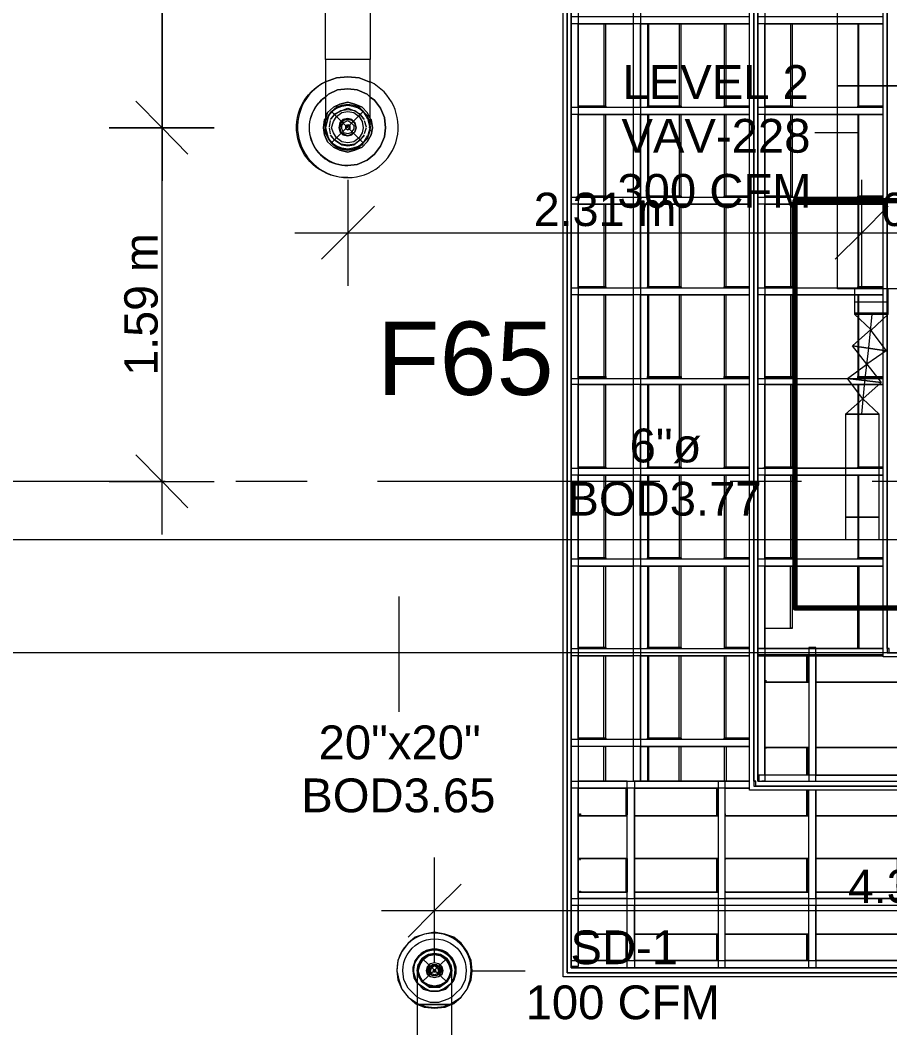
# Model space of a CAD drawing. Header units: metres. Extents: x -2 to 237, y -8 to 52.
# Drawn here: x 35.947 to 39.858, y 12.155 to 16.689 of the extents above; entities that cross this region are included whole.
import ezdxf

# ---------------------------------------------------------------- set-up
doc = ezdxf.new("R2010")
doc.units = ezdxf.units.M
doc.layers.add('HVAC - Ductos', color=5, linetype='Continuous', lineweight=0)
doc.layers.add('PDF2_Text', color=7, linetype='Continuous', lineweight=0)
doc.layers.add('PDF2_Geometry', color=7, linetype='Continuous', lineweight=0, true_color=0xaaaaaa)
doc.styles.add('PDF ArialUnicodeMS-Bold-Identity-H', font='arial.ttf')
doc.styles.add('PDF Helvetica', font='')
doc.styles.get('PDF Helvetica').set_extended_font_data('Helvetica')

msp = doc.modelspace()

# ---------------------------------------------------------------- linework, layer by layer
at = {"layer": 'HVAC - Ductos', "lineweight": 0}
for points in [[(36.5861, 14.375), (36.5861, 16.2049), (36.5861, 18.1587), (36.5861, 19.851)], [(36.5861, 18.3972), (36.5861, 15.9664)], [(37.5217, 17.833), (37.5217, 16.5122), (37.5171, 16.5122), (37.508, 16.5122), (37.4896, 16.5122), (37.4712, 16.5122), (37.4483, 16.5122), (37.4209, 16.5122), (37.3933, 16.5122), (37.3703, 16.5122), (37.3474, 16.5122), (37.3337, 16.5122), (37.3199, 16.5122), (37.3199, 17.833)], [(37.5217, 16.2049), (37.5217, 16.2141), (37.5217, 16.2324), (37.5217, 16.2645), (37.5217, 16.3058), (37.5217, 16.3517), (37.5217, 16.4113), (37.5217, 16.4709), (37.5217, 16.5122), (37.5171, 16.5122), (37.508, 16.5122), (37.4896, 16.5122), (37.4712, 16.5122), (37.4483, 16.5122), (37.4209, 16.5122), (37.3933, 16.5122), (37.3703, 16.5122), (37.3474, 16.5122), (37.3337, 16.5122), (37.3199, 16.5122), (37.3199, 16.448), (37.3199, 16.3884), (37.3199, 16.3379), (37.3199, 16.2875), (37.3199, 16.2508), (37.3199, 16.2232), (37.3199, 16.2095), (37.3199, 16.2049)], [(37.3199, 16.2049), (37.3199, 16.2095), (37.3199, 16.2324), (37.3337, 16.26), (37.3474, 16.2783), (37.3703, 16.2966), (37.3933, 16.3058), (37.4209, 16.3104), (37.4483, 16.3058), (37.4712, 16.2966), (37.4896, 16.2783), (37.508, 16.26), (37.5171, 16.2324), (37.5217, 16.2095)], [(37.3291, 16.2462), (37.3337, 16.2554), (37.3474, 16.2783), (37.3703, 16.2921), (37.3933, 16.3012), (37.4209, 16.3058), (37.4437, 16.3012), (37.4712, 16.2921), (37.4896, 16.2783), (37.5034, 16.2554), (37.508, 16.2462)], [(37.3429, 16.2416), (37.3612, 16.2645), (37.3887, 16.2829), (37.4209, 16.2875), (37.4529, 16.2829), (37.4758, 16.2645), (37.4942, 16.2416)], [(37.3474, 16.2462), (37.3657, 16.2691), (37.3933, 16.2829), (37.4209, 16.2921), (37.4483, 16.2829), (37.4712, 16.2691), (37.4896, 16.2462), (37.4942, 16.2462)], [(37.352, 16.2829), (37.3566, 16.2829), (37.3612, 16.2875)], [(37.3795, 16.3012), (37.3841, 16.3012), (37.3887, 16.3012)], [(37.4529, 16.3012), (37.4575, 16.3012)], [(37.4666, 16.2921), (37.4712, 16.2921)], [(37.4804, 16.2875), (37.485, 16.2829), (37.4896, 16.2829)], [(37.3383, 16.2095), (37.3429, 16.237)], [(37.4942, 16.237), (37.5034, 16.2095)], [(37.3199, 16.2187), (37.3199, 16.2232), (37.3199, 16.2278)], [(37.3199, 16.1866), (37.3199, 16.1912), (37.3199, 16.1958)], [(37.3429, 16.1774), (37.3383, 16.2049)], [(37.5034, 16.2049), (37.4942, 16.1774)], [(37.5171, 16.2278), (37.5217, 16.2232), (37.5217, 16.2187)], [(37.5171, 16.2095), (37.5171, 16.2049)], [(37.5217, 16.1958), (37.5217, 16.1912), (37.5171, 16.1866)], [(37.508, 16.1682), (37.5034, 16.159), (37.4896, 16.1361), (37.4712, 16.1224), (37.4437, 16.1132), (37.4209, 16.1086), (37.3933, 16.1132), (37.3703, 16.1224), (37.3474, 16.1361), (37.3337, 16.159), (37.3291, 16.1682)], [(37.4942, 16.1728), (37.4758, 16.1498), (37.4529, 16.1315), (37.4209, 16.127), (37.3887, 16.1315), (37.3612, 16.1498), (37.3429, 16.1728)], [(37.4942, 16.1682), (37.4896, 16.1636), (37.4712, 16.1453), (37.4483, 16.127), (37.4209, 16.1224), (37.3933, 16.127), (37.3657, 16.1453), (37.3474, 16.1636), (37.3474, 16.1682)], [(39.7186, 16.182), (39.5213, 16.182)], [(37.3612, 16.127), (37.3566, 16.127), (37.352, 16.1315)], [(37.3887, 16.1086), (37.3841, 16.1132), (37.3795, 16.1132)], [(37.4575, 16.1132), (37.4529, 16.1132), (37.4529, 16.1086)], [(37.4712, 16.1224), (37.4666, 16.1224)], [(37.4896, 16.1315), (37.485, 16.127), (37.4804, 16.127)], [(37.4209, 15.971), (37.4209, 15.7325), (37.4209, 15.494)], [(39.7323, 15.494), (39.7323, 15.7325), (39.7323, 15.971)], [(37.54, 15.8518), (37.4209, 15.7325), (37.3016, 15.6133)], [(39.8515, 15.8518), (39.7323, 15.7325), (39.6131, 15.6133)], [(37.1823, 15.7325), (39.7323, 15.7325), (40.5441, 15.7325), (41.2412, 15.7325), (42.4015, 15.7325)], [(39.7002, 15.4803), (39.7002, 15.4207), (39.7002, 15.3702), (39.7002, 15.3656), (39.7048, 15.3656), (39.7231, 15.3656), (39.746, 15.3656), (39.7782, 15.3656), (39.8057, 15.3656), (39.8286, 15.3656), (39.8469, 15.3656), (39.8515, 15.3656)], [(39.7002, 15.3656), (39.7048, 15.3656), (39.7231, 15.3656), (39.746, 15.3656), (39.7782, 15.3656), (39.8057, 15.3656), (39.8286, 15.3656), (39.8469, 15.3656), (39.8515, 15.3656), (39.8515, 15.3702), (39.8469, 15.3702), (39.8286, 15.3702), (39.8057, 15.3702), (39.7782, 15.3702), (39.7506, 15.3702), (39.7231, 15.3702), (39.7094, 15.3702), (39.7002, 15.3702), (39.7094, 15.3702), (39.7231, 15.3702), (39.7506, 15.3702), (39.7782, 15.3702), (39.8057, 15.3702), (39.8286, 15.3702), (39.8469, 15.3702), (39.8515, 15.3702), (39.8515, 15.4207), (39.8515, 15.4803), (39.8423, 15.4803), (39.8286, 15.4803), (39.8148, 15.4803), (39.7965, 15.4803), (39.7782, 15.4803), (39.7598, 15.4803), (39.746, 15.4803), (39.7277, 15.4803), (39.7186, 15.4803), (39.7094, 15.4803), (39.7048, 15.4803)], [(39.8515, 15.4207), (39.8423, 15.4207), (39.8286, 15.4207), (39.8148, 15.4207), (39.7965, 15.4207), (39.7782, 15.4207), (39.7552, 15.4207), (39.7369, 15.4207), (39.7231, 15.4207), (39.7094, 15.4207), (39.7048, 15.4207), (39.7002, 15.4207)], [(39.8286, 15.4207), (39.8148, 15.4207), (39.7965, 15.4207), (39.7782, 15.4207), (39.7598, 15.4207), (39.7414, 15.4207), (39.7231, 15.4207)], [(39.7736, 15.2968), (39.7002, 15.3656), (39.8515, 15.3656), (39.7736, 15.2922), (39.8423, 15.2005), (39.691, 15.2234), (39.7736, 15.2968), (39.7736, 15.2922)], [(39.7323, 14.9162), (39.746, 15.0629), (39.7644, 15.2142), (39.7782, 15.3656)], [(36.4669, 14.7327), (36.5861, 14.6134), (36.7008, 14.4942)], [(39.7323, 14.6731), (39.2874, 14.6731)], [(36.3476, 14.6134), (36.5861, 14.6134), (36.82, 14.6134)], [(39.8103, 14.352), (39.8103, 14.453), (39.8057, 14.453), (39.8011, 14.453), (39.7873, 14.453), (39.7736, 14.453), (39.7552, 14.453), (39.7323, 14.453), (39.714, 14.453), (39.6956, 14.453), (39.6772, 14.453), (39.668, 14.453), (39.6589, 14.453), (39.6589, 14.352)], [(39.668, 14.352), (39.6726, 14.352), (39.6772, 14.352)], [(39.6818, 14.352), (39.6864, 14.352), (39.691, 14.352)], [(39.6956, 14.352), (39.7002, 14.352), (39.7094, 14.352)], [(39.7186, 14.352), (39.7323, 14.352), (39.7506, 14.352)], [(39.7552, 14.352), (39.7644, 14.352), (39.769, 14.352)], [(39.7736, 14.352), (39.7827, 14.352)], [(39.7873, 14.352), (39.7919, 14.352), (39.7965, 14.352)], [(39.8011, 14.352), (39.8057, 14.352)], [(37.6501, 14.0952), (37.6501, 13.577)], [(37.8106, 12.4488), (37.8106, 12.6827), (37.8106, 12.9211)], [(37.9299, 12.8019), (37.8106, 12.6827), (37.6914, 12.5634)], [(37.5722, 12.6827), (42.4015, 12.6827)], [(37.8886, 10.9995), (37.8886, 12.2607), (37.8978, 12.2653), (37.9299, 12.2928), (37.9574, 12.3295), (37.9757, 12.3708), (37.9803, 12.412), (37.9757, 12.458), (37.9574, 12.4992), (37.9299, 12.5359), (37.8978, 12.5634), (37.8565, 12.5771), (37.8106, 12.5863), (37.7648, 12.5771), (37.7235, 12.5634), (37.6914, 12.5359), (37.6639, 12.4992), (37.6455, 12.458), (37.6409, 12.412), (37.6501, 12.3708), (37.6639, 12.3295), (37.6914, 12.2928), (37.7281, 12.2699), (37.7327, 12.2653)], [(37.7418, 12.3891), (37.7372, 12.412), (37.7418, 12.4396), (37.7418, 12.4442), (37.7556, 12.4671), (37.7785, 12.4809)], [(37.7464, 12.4442), (37.7602, 12.4671), (37.7785, 12.4809), (37.7831, 12.4854), (37.8106, 12.49), (37.8382, 12.4854), (37.8106, 12.49), (37.7923, 12.4854), (37.774, 12.4809), (37.7556, 12.4671), (37.7464, 12.4534)], [(37.7464, 12.4534), (37.7556, 12.4671), (37.774, 12.4809), (37.7785, 12.4809), (37.7831, 12.4854), (37.7923, 12.4854), (37.8106, 12.49), (37.829, 12.4854), (37.8382, 12.4854), (37.8428, 12.4809), (37.8474, 12.4809), (37.8657, 12.4671), (37.8748, 12.4534)], [(37.7785, 12.4809), (37.7831, 12.4854)], [(37.7877, 12.4809), (37.8106, 12.4854), (37.8336, 12.4809)], [(37.884, 12.4396), (37.8886, 12.412), (37.8794, 12.4442), (37.8657, 12.4671), (37.8382, 12.4854), (37.8428, 12.4809), (37.8611, 12.4671), (37.8748, 12.4442)], [(37.8382, 12.4854), (37.8428, 12.4809)], [(37.8428, 12.4809), (37.8657, 12.4671), (37.8794, 12.4442), (37.8794, 12.4396), (37.884, 12.412), (37.8794, 12.3891), (37.8794, 12.3846), (37.8794, 12.38)], [(37.8336, 12.3433), (37.8106, 12.3387), (37.829, 12.3387), (37.8474, 12.3479), (37.829, 12.3433), (37.8106, 12.3387), (37.7831, 12.3433), (37.7556, 12.3616), (37.7418, 12.3846), (37.7327, 12.412), (37.7372, 12.4396)], [(37.7418, 12.4396), (37.7372, 12.435), (37.7327, 12.412), (37.7372, 12.4075)], [(37.7464, 12.4488), (37.7372, 12.4304), (37.7372, 12.412), (37.7372, 12.3937), (37.7464, 12.3754), (37.7602, 12.3616), (37.774, 12.3479), (37.7556, 12.3616), (37.7831, 12.3433), (37.7785, 12.3433)], [(37.7418, 12.4442), (37.7372, 12.4396), (37.7418, 12.4442), (37.7464, 12.4488)], [(37.8748, 12.4488), (37.8794, 12.4442), (37.8794, 12.4396), (37.884, 12.435), (37.8886, 12.412), (37.884, 12.4075)], [(37.8794, 12.4442), (37.8794, 12.4396)], [(37.7327, 12.412), (37.7327, 12.4075), (37.7327, 12.3891), (37.7327, 12.3616), (37.7327, 12.3203), (37.7327, 12.2791), (37.7327, 12.2607), (37.7372, 12.2607), (37.7464, 12.2607), (37.7556, 12.2607), (37.774, 12.2607), (37.7923, 12.2607), (37.8106, 12.2607), (37.829, 12.2607), (37.8474, 12.2607), (37.8657, 12.2607), (37.8748, 12.2607), (37.884, 12.2607), (37.8886, 12.2607), (37.8886, 12.3066), (37.8886, 12.3433), (37.8886, 12.3754), (37.8886, 12.3983), (37.8886, 12.412)], [(37.7418, 12.38), (37.7418, 12.3846), (37.7372, 12.3891)], [(37.7785, 12.3479), (37.7602, 12.3616), (37.7464, 12.3846)], [(37.8748, 12.3846), (37.8611, 12.3616), (37.8428, 12.3479)], [(37.8886, 12.412), (37.8794, 12.3846), (37.8886, 12.412)], [(37.9803, 12.412), (38.2188, 12.412)], [(37.774, 12.3479), (37.7923, 12.3387)], [(37.7923, 12.3433), (37.774, 12.3479)], [(37.7831, 12.3433), (37.8106, 12.3387), (37.8382, 12.3433)], [(37.8428, 12.3433), (37.8382, 12.3433), (37.8106, 12.3387), (37.7877, 12.3433)], [(37.8106, 12.3387), (37.7923, 12.3433)], [(37.7923, 12.3387), (37.8106, 12.3387)], [(37.8886, 12.2928), (37.8702, 12.2837), (37.829, 12.2699), (37.7923, 12.2699), (37.751, 12.2837), (37.7327, 12.2928)], [(37.7327, 12.2653), (37.7694, 12.2516), (37.8106, 12.247), (37.8519, 12.2516), (37.8886, 12.2653)], [(37.8886, 12.2607), (37.8565, 12.247), (37.8106, 12.2424), (37.7648, 12.247), (37.7327, 12.2607)], [(37.8886, 12.2607), (37.884, 12.2607), (37.8748, 12.2607), (37.8657, 12.2607), (37.8474, 12.2607), (37.829, 12.2607), (37.8106, 12.2607), (37.7923, 12.2607), (37.774, 12.2607), (37.7556, 12.2607), (37.7464, 12.2607), (37.7372, 12.2607), (37.7327, 12.2607)]]:
    msp.add_lwpolyline(points, dxfattribs=at)
for points in [[(39.9295, 17.7), (39.9295, 16.3929), (39.6223, 16.3929), (39.6223, 17.7)], [(37.3703, 16.4296), (37.4209, 16.4342), (37.3703, 16.4296), (37.3199, 16.4113)], [(37.4712, 16.4296), (37.4209, 16.4342), (37.4712, 16.4296), (37.5171, 16.4113), (37.5217, 16.4113), (37.5171, 16.4113)], [(37.3337, 16.3563), (37.3749, 16.3746), (37.3337, 16.3563), (37.3199, 16.3425)], [(37.462, 16.3746), (37.508, 16.3563), (37.5217, 16.3425), (37.508, 16.3563), (37.462, 16.3746), (37.4209, 16.3792), (37.3749, 16.3746), (37.4209, 16.3792)], [(39.6223, 15.4803), (39.6223, 16.3929), (39.9295, 16.3929), (39.9295, 15.4803)], [(36.7008, 16.0857), (36.5861, 16.2049), (36.4669, 16.3241), (36.5861, 16.2049)], [(37.4209, 16.0352), (37.462, 16.0398), (37.508, 16.0581), (37.54, 16.0857), (37.5676, 16.1224), (37.5859, 16.1636), (37.5905, 16.2049), (37.5859, 16.2508), (37.5676, 16.2921), (37.54, 16.3287), (37.5217, 16.3425), (37.54, 16.3287), (37.5676, 16.2921), (37.5859, 16.2508), (37.5905, 16.2049), (37.5859, 16.1636), (37.5676, 16.1224), (37.54, 16.0857), (37.508, 16.0581), (37.462, 16.0398)], [(37.485, 16.2966), (37.4529, 16.3104), (37.4209, 16.3195), (37.3841, 16.3104), (37.3566, 16.2966), (37.3291, 16.2737), (37.3199, 16.2462), (37.3291, 16.2737), (37.3566, 16.2966), (37.3841, 16.3104), (37.4209, 16.3195), (37.4529, 16.3104), (37.485, 16.2966), (37.508, 16.2737), (37.5217, 16.2462), (37.508, 16.2737)], [(37.4483, 16.2737), (37.4712, 16.2554), (37.485, 16.2324), (37.4896, 16.2049), (37.485, 16.182), (37.4712, 16.159), (37.4483, 16.1407), (37.4209, 16.1361), (37.3933, 16.1407), (37.3703, 16.159), (37.3566, 16.182), (37.3474, 16.2049), (37.3566, 16.2324), (37.3703, 16.2554), (37.3933, 16.2737), (37.4209, 16.2783)], [(37.4209, 16.0949), (37.4529, 16.1041), (37.485, 16.1178), (37.508, 16.1407), (37.5263, 16.1728), (37.5309, 16.2049), (37.5263, 16.2416), (37.5217, 16.2462), (37.5263, 16.2416), (37.5309, 16.2049), (37.5263, 16.1728), (37.508, 16.1407), (37.485, 16.1178), (37.4529, 16.1041), (37.4209, 16.0949), (37.3841, 16.1041), (37.3566, 16.1178), (37.3291, 16.1407), (37.3153, 16.1728), (37.3107, 16.2049), (37.3153, 16.2416), (37.3199, 16.2462), (37.3153, 16.2416), (37.3107, 16.2049), (37.3153, 16.1728), (37.3291, 16.1407), (37.3566, 16.1178), (37.3841, 16.1041)], [(37.4392, 16.1728), (37.4529, 16.1866), (37.4575, 16.2049), (37.4529, 16.2278), (37.4392, 16.2416), (37.4209, 16.2462), (37.4025, 16.2416), (37.3887, 16.2278), (37.3795, 16.2049), (37.3841, 16.1866), (37.3979, 16.1728), (37.4209, 16.1682), (37.4392, 16.1728), (37.4529, 16.1866), (37.4575, 16.2049), (37.4529, 16.2278), (37.4575, 16.2049), (37.4529, 16.1866), (37.4392, 16.1728), (37.4209, 16.1682), (37.4392, 16.1774), (37.4529, 16.1866), (37.4575, 16.2049), (37.4529, 16.2232), (37.4392, 16.237), (37.4209, 16.2416), (37.4025, 16.237), (37.3887, 16.2232), (37.3841, 16.2049), (37.3887, 16.1866), (37.3841, 16.2049), (37.3887, 16.2278), (37.4025, 16.2416), (37.4209, 16.2462), (37.4392, 16.2416), (37.4529, 16.2278), (37.4392, 16.2416), (37.4209, 16.2462), (37.3979, 16.2416), (37.3841, 16.2278), (37.3795, 16.2049), (37.3887, 16.1866), (37.4025, 16.1728), (37.4209, 16.1682), (37.4025, 16.1728), (37.3887, 16.1866), (37.4025, 16.1774), (37.4209, 16.1682)], [(37.4346, 16.2278), (37.4483, 16.2141), (37.4483, 16.2004), (37.4346, 16.182), (37.4209, 16.1774), (37.4025, 16.182), (37.3933, 16.2004), (37.3933, 16.2141), (37.4025, 16.2278), (37.4209, 16.237)], [(36.82, 16.2049), (36.5861, 16.2049), (36.3476, 16.2049), (36.5861, 16.2049)], [(37.5217, 16.2049), (37.5171, 16.182), (37.508, 16.1544), (37.4896, 16.1361), (37.4712, 16.1178), (37.4483, 16.1086), (37.4209, 16.1041), (37.3933, 16.1086), (37.3703, 16.1178), (37.3474, 16.1361), (37.3337, 16.1544), (37.3199, 16.182), (37.3199, 16.2049), (37.3199, 16.2095), (37.3199, 16.2049), (37.3199, 16.182), (37.3337, 16.1544), (37.3474, 16.1361), (37.3703, 16.1178), (37.3933, 16.1086), (37.4209, 16.1041), (37.4483, 16.1086), (37.4712, 16.1178), (37.4896, 16.1361), (37.508, 16.1544), (37.5171, 16.182), (37.5217, 16.2049), (37.5217, 16.2095)], [(37.4117, 16.2095), (37.4117, 16.2004), (37.4209, 16.1958), (37.4117, 16.2004), (37.4117, 16.2141), (37.4209, 16.2187), (37.43, 16.2141), (37.43, 16.2004), (37.4209, 16.1958), (37.43, 16.2004), (37.43, 16.2095), (37.4209, 16.2141)], [(39.7002, 15.3702), (39.7048, 15.3702), (39.714, 15.3702), (39.7231, 15.3702), (39.7414, 15.3702), (39.7598, 15.3702), (39.7782, 15.3702), (39.7965, 15.3702), (39.8148, 15.3702), (39.8286, 15.3702), (39.8423, 15.3702), (39.8469, 15.3702), (39.8515, 15.3702), (39.8469, 15.3702), (39.8423, 15.3702), (39.8286, 15.3702), (39.8148, 15.3702), (39.7965, 15.3702), (39.7782, 15.3702), (39.7598, 15.3702), (39.7414, 15.3702), (39.7231, 15.3702), (39.714, 15.3702), (39.7048, 15.3702)], [(39.8194, 15.0583), (39.668, 15.0767), (39.7552, 15.1409), (39.691, 15.2234), (39.8423, 15.2005), (39.7552, 15.1409)], [(39.7369, 14.985), (39.668, 15.0767), (39.8194, 15.0583), (39.7369, 14.985), (39.6589, 14.9162), (39.6589, 14.453), (39.668, 14.453), (39.6772, 14.453), (39.6956, 14.453), (39.714, 14.453), (39.7323, 14.453), (39.7552, 14.453), (39.7736, 14.453), (39.7873, 14.453), (39.8011, 14.453), (39.8057, 14.453), (39.8103, 14.453), (39.8103, 14.9162), (39.6589, 14.9162), (39.8103, 14.9162)], [(39.6589, 14.9162), (39.668, 14.9162), (39.6772, 14.9162), (39.6956, 14.9162), (39.714, 14.9162), (39.7323, 14.9162), (39.7552, 14.9162), (39.7736, 14.9162), (39.7873, 14.9162), (39.8011, 14.9162), (39.8057, 14.9162), (39.8103, 14.9162), (39.8057, 14.9162), (39.8011, 14.9162), (39.7873, 14.9162), (39.7736, 14.9162), (39.7552, 14.9162), (39.7323, 14.9162), (39.714, 14.9162), (39.6956, 14.9162), (39.6772, 14.9162), (39.668, 14.9162)], [(41.4429, 13.843), (35.334, 13.843), (35.334, 14.352), (41.4429, 14.352)], [(37.829, 12.4854), (37.8474, 12.4809), (37.8657, 12.4671), (37.8748, 12.4534), (37.8748, 12.4488), (37.8611, 12.4671), (37.8474, 12.4763), (37.829, 12.4854), (37.8106, 12.49), (37.7831, 12.4854), (37.7556, 12.4671), (37.7418, 12.4442), (37.7327, 12.412), (37.7372, 12.435), (37.7464, 12.4488), (37.7602, 12.4671), (37.774, 12.4763), (37.7923, 12.4854), (37.8106, 12.4854)], [(37.8748, 12.3846), (37.8611, 12.3616), (37.8382, 12.3479), (37.8106, 12.3433), (37.7831, 12.3479), (37.7602, 12.3616), (37.7464, 12.3846), (37.7372, 12.412), (37.7464, 12.4396), (37.7602, 12.4625), (37.7831, 12.4809), (37.8106, 12.4854), (37.8382, 12.4809), (37.8611, 12.4625), (37.8748, 12.4396), (37.884, 12.412)], [(37.8428, 12.3937), (37.829, 12.3846), (37.8106, 12.38), (37.7923, 12.3846), (37.7785, 12.3937), (37.774, 12.412), (37.7785, 12.4304), (37.7923, 12.4442), (37.8106, 12.4488), (37.829, 12.4442), (37.8428, 12.4304), (37.8474, 12.412)], [(37.8382, 12.3983), (37.829, 12.3846), (37.8106, 12.38), (37.7923, 12.3846), (37.7831, 12.3983), (37.7785, 12.412), (37.7831, 12.4304), (37.7923, 12.4442), (37.8106, 12.4488), (37.829, 12.4442), (37.8382, 12.4304), (37.8428, 12.412)], [(37.8336, 12.3983), (37.8198, 12.3891), (37.8015, 12.3891), (37.7877, 12.3983), (37.7831, 12.412), (37.7877, 12.4304), (37.8015, 12.4396), (37.8198, 12.4396), (37.8336, 12.4304), (37.8382, 12.412)], [(37.829, 12.3983), (37.8198, 12.3891), (37.8015, 12.3891), (37.7923, 12.3983), (37.7877, 12.412), (37.7923, 12.4258), (37.8015, 12.435), (37.8198, 12.435), (37.829, 12.4258), (37.8336, 12.412)], [(37.8106, 12.3937), (37.7969, 12.3983), (37.7923, 12.412), (37.7969, 12.4258), (37.8106, 12.435), (37.8244, 12.4258), (37.829, 12.412), (37.8244, 12.3983)], [(37.884, 12.4304), (37.884, 12.412), (37.884, 12.3937), (37.8748, 12.3754), (37.8611, 12.3616), (37.8474, 12.3479), (37.8657, 12.3616), (37.8748, 12.3754), (37.884, 12.3937), (37.884, 12.4075), (37.8886, 12.412), (37.884, 12.435), (37.8748, 12.4488)], [(37.7143, 12.412), (37.7189, 12.38), (37.7327, 12.3571), (37.7189, 12.38)], [(37.7418, 12.3846), (37.7327, 12.412), (37.7372, 12.4075), (37.7372, 12.3937), (37.7464, 12.3754), (37.7556, 12.3616)], [(37.806, 12.4166), (37.806, 12.412), (37.806, 12.4166), (37.8152, 12.4166), (37.8152, 12.412), (37.8152, 12.4166)], [(37.8152, 12.4075), (37.8152, 12.412), (37.8152, 12.4075), (37.806, 12.4075), (37.806, 12.412), (37.806, 12.4075)], [(37.8657, 12.3616), (37.8794, 12.3846), (37.8657, 12.3616), (37.8382, 12.3433)], [(37.7372, 12.3525), (37.7648, 12.3341), (37.7923, 12.3203), (37.829, 12.3203), (37.8565, 12.3341), (37.884, 12.3525), (37.8611, 12.3295), (37.829, 12.3203), (37.7923, 12.3203), (37.7602, 12.3295), (37.7372, 12.3525), (37.7327, 12.3571), (37.7372, 12.3525), (37.7327, 12.3616)], [(37.8886, 12.3616), (37.884, 12.3525), (37.8565, 12.3341), (37.829, 12.3203), (37.7923, 12.3203), (37.7648, 12.3341), (37.7372, 12.3525), (37.7602, 12.3295), (37.7923, 12.3203), (37.829, 12.3203), (37.8611, 12.3295), (37.884, 12.3525), (37.8886, 12.3571), (37.884, 12.3525)]]:
    msp.add_lwpolyline(points, close=True, dxfattribs=at)
for points in [[(37.3199, 16.4113, 0.789083), (37.4209, 15.9802, -0.809263)], [(37.3199, 16.3425, 0.751207), (37.4209, 16.0352, -0.739831)], [(37.8886, 12.3571), (37.9024, 12.38), (37.9069, 12.412, 1.018926), (37.7143, 12.412), (37.7235, 12.38), (37.7327, 12.3616, -1.353208), (37.9024, 12.412), (37.8978, 12.38), (37.8886, 12.3616, 1.325227), (37.7143, 12.412, -1.390067)]]:
    msp.add_lwpolyline(points, format="xyb", close=True, dxfattribs=at)
for points in [[(37.8886, 12.2653), (37.8932, 12.2699), (37.9299, 12.2928), (37.9574, 12.3295), (37.9712, 12.3708), (37.9757, 12.412, 1.013803), (37.6409, 12.412), (37.6455, 12.3708), (37.6639, 12.3295), (37.6914, 12.2928), (37.7235, 12.2653), (37.7327, 12.2607), (37.7327, 10.9995)], [(37.7327, 12.2928), (37.7189, 12.3066), (37.6914, 12.3341), (37.6731, 12.3708), (37.6685, 12.412, -1.008592), (37.9528, 12.412), (37.9482, 12.3708), (37.9299, 12.3341), (37.9024, 12.3066), (37.8886, 12.2928)]]:
    msp.add_lwpolyline(points, format="xyb", dxfattribs=at)
msp.add_arc((37.4196, 16.2078), 0.2276, 270.305, 63.3521, dxfattribs=at)
msp.add_arc((37.4196, 16.2078), 0.2276, 270.305, 63.3521, dxfattribs=at)
at = {"layer": 'PDF2_Geometry', "lineweight": 0}
for points in [[(38.737, 21.314), (38.737, 21.6901), (38.9481, 21.6901), (38.705, 21.6901), (38.705, 21.7085), (38.705, 20.7729), (38.6866, 20.7729), (38.4252, 20.7729), (38.4252, 12.4258), (41.7273, 12.4258), (41.7273, 12.7056), (41.7457, 12.7056), (42.6813, 12.7056), (42.6813, 12.6827), (41.7457, 12.6827), (41.7457, 12.4029), (38.4068, 12.4029), (38.4252, 12.4029), (41.7457, 12.4029), (41.7457, 12.4258), (41.7457, 12.6827), (41.764, 12.6827), (42.7179, 12.6827)], [(38.737, 21.7085), (38.737, 13.2651), (38.737, 13.421), (39.2278, 13.421), (38.4252, 13.421), (38.4252, 13.4532), (39.2278, 13.4532)], [(39.0764, 13.2651), (38.737, 13.2651), (38.705, 13.2651), (38.705, 21.7085)], [(42.6492, 13.8247), (42.6492, 13.2651), (42.6813, 13.2651), (42.6813, 13.2422), (42.6813, 13.2239), (39.2278, 13.2239), (39.2278, 13.2422), (39.2278, 21.7085)], [(39.2645, 21.7085), (39.2645, 13.2651), (39.2645, 20.7821), (39.2461, 20.7821), (39.2461, 21.7085), (39.2461, 13.2422), (42.6813, 13.2422), (41.7365, 13.2422), (39.2553, 13.2422), (39.2553, 13.2651), (39.2461, 13.2651), (39.2553, 13.2651), (39.2461, 13.2651), (39.2461, 20.7821), (39.2645, 20.7821), (39.2645, 21.7085), (39.2645, 21.6901), (39.8286, 21.6901), (39.2966, 21.6901), (39.2966, 21.314)], [(39.2966, 21.7085), (39.2966, 13.2651), (39.2828, 13.2651)], [(42.7179, 13.8247), (39.8286, 13.8247), (39.8286, 13.843), (39.8286, 21.7085)], [(39.8469, 13.8613), (39.8561, 13.8613), (39.8469, 13.8613), (39.8561, 13.8613), (39.8469, 13.8613), (39.8469, 21.7085), (39.8469, 13.843), (42.7179, 13.843), (39.8561, 13.843), (39.8561, 13.8613)], [(41.764, 12.4258), (42.6813, 12.4258), (42.6813, 12.4029), (41.764, 12.4029), (41.764, 12.3846), (38.3885, 12.3846), (38.3885, 12.4029), (38.3885, 20.8004), (38.4068, 20.8004), (38.4068, 20.8095)], [(38.4573, 20.7729), (38.4573, 12.4304), (38.4252, 12.4304), (38.4252, 20.7729)], [(38.737, 16.2966), (38.737, 16.6727), (39.2278, 16.6727), (38.4252, 16.6727), (38.4252, 16.7048), (39.2278, 16.7048)], [(39.2966, 16.2966), (39.2966, 16.6727), (39.8286, 16.6727), (39.2645, 16.6727), (39.2645, 16.7048), (39.8286, 16.7048)], [(38.4573, 16.2966), (38.4573, 16.6727), (38.705, 16.6727)], [(38.5765, 16.6727), (38.5719, 16.6727), (38.5719, 16.3012), (38.5719, 16.2966)], [(38.5811, 16.2966), (38.5811, 16.6727)], [(38.7738, 16.2966), (38.7738, 16.3012), (38.7738, 16.6727), (38.7692, 16.6727), (38.7692, 16.2966), (38.7692, 16.3012), (38.7692, 16.2966)], [(38.9159, 16.6727), (38.9113, 16.6727), (38.9113, 16.3012), (38.9113, 16.2966)], [(38.9205, 16.2966), (38.9205, 16.6727)], [(39.1131, 16.6727), (39.1131, 16.2966)], [(39.1223, 16.2966), (39.1223, 16.3012), (39.1223, 16.6727), (39.1177, 16.6727)], [(39.4158, 16.6727), (39.4112, 16.6727), (39.4112, 16.3012), (39.4112, 16.2966)], [(39.4204, 16.2966), (39.4204, 16.6727)], [(39.7186, 16.2966), (39.7186, 16.3012), (39.7186, 16.6727), (39.714, 16.6727), (39.714, 16.2966), (39.714, 16.3012), (39.714, 16.2966)], [(38.737, 15.893), (38.737, 16.2645), (39.2278, 16.2645), (38.4252, 16.2645), (38.4252, 16.2966), (39.2278, 16.2966)], [(38.4573, 16.3012), (38.5765, 16.3012), (38.4573, 16.3012)], [(39.2278, 16.3012), (39.1177, 16.3012), (39.2278, 16.3012)], [(39.2966, 15.893), (39.2966, 16.2645), (39.8286, 16.2645), (39.2645, 16.2645), (39.2645, 16.2966), (39.8286, 16.2966)], [(39.2966, 16.3012), (39.4158, 16.3012), (39.2966, 16.3012)], [(39.8286, 16.3012), (39.714, 16.3012), (39.8286, 16.3012)], [(38.4573, 15.893), (38.4573, 16.2645), (38.705, 16.2645)], [(38.5765, 16.2645), (38.5719, 16.2645), (38.5719, 15.8976), (38.5719, 15.893)], [(38.5811, 15.893), (38.5811, 16.2645)], [(38.7738, 15.893), (38.7738, 15.8976), (38.7738, 16.2645), (38.7692, 16.2645), (38.7692, 15.893), (38.7692, 15.8976), (38.7692, 15.893)], [(38.9159, 16.2645), (38.9113, 16.2645), (38.9113, 15.8976), (38.9113, 15.893)], [(38.9205, 15.893), (38.9205, 16.2645)], [(39.1131, 16.2645), (39.1131, 15.893)], [(39.1223, 15.893), (39.1223, 15.8976), (39.1223, 16.2645), (39.1177, 16.2645)], [(39.4158, 16.2645), (39.4112, 16.2645), (39.4112, 15.8976), (39.4112, 15.893)], [(39.4204, 15.893), (39.4204, 16.2645)], [(39.7186, 15.893), (39.7186, 15.8976), (39.7186, 16.2645), (39.714, 16.2645), (39.714, 15.893), (39.714, 15.8976), (39.714, 15.893)], [(38.737, 15.4849), (38.737, 15.861), (39.2278, 15.861), (38.4252, 15.861), (38.4252, 15.893), (39.2278, 15.893)], [(38.4573, 15.8976), (38.5765, 15.8976), (38.4573, 15.8976)], [(39.2278, 15.8976), (39.1177, 15.8976), (39.2278, 15.8976)], [(39.2966, 15.4849), (39.2966, 15.861), (39.8286, 15.861), (39.2645, 15.861), (39.2645, 15.893), (39.8286, 15.893)], [(39.2966, 15.8976), (39.4158, 15.8976), (39.2966, 15.8976)], [(39.8286, 15.8976), (39.714, 15.8976), (39.8286, 15.8976)], [(38.4573, 15.4849), (38.4573, 15.861), (38.705, 15.861)], [(38.5765, 15.861), (38.5719, 15.861), (38.5719, 15.4894), (38.5719, 15.4849)], [(38.5811, 15.4849), (38.5811, 15.861)], [(38.7738, 15.4849), (38.7738, 15.4894), (38.7738, 15.861), (38.7692, 15.861), (38.7692, 15.4849), (38.7692, 15.4894), (38.7692, 15.4849)], [(38.9159, 15.861), (38.9113, 15.861), (38.9113, 15.4894), (38.9113, 15.4849)], [(38.9205, 15.4849), (38.9205, 15.861)], [(39.1131, 15.861), (39.1131, 15.4849)], [(39.1223, 15.4849), (39.1223, 15.4894), (39.1223, 15.861), (39.1177, 15.861)], [(39.4158, 15.861), (39.4112, 15.861), (39.4112, 15.4894), (39.4112, 15.4849)], [(39.4204, 15.4849), (39.4204, 15.861)], [(39.7186, 15.4849), (39.7186, 15.4894), (39.7186, 15.861), (39.714, 15.861), (39.714, 15.4849), (39.714, 15.4894), (39.714, 15.4849)], [(38.737, 15.0767), (38.737, 15.4528), (39.2278, 15.4528), (38.4252, 15.4528), (38.4252, 15.4849), (39.2278, 15.4849)], [(38.4573, 15.4894), (38.5765, 15.4894), (38.4573, 15.4894)], [(39.2278, 15.4894), (39.1177, 15.4894), (39.2278, 15.4894)], [(39.2966, 15.0767), (39.2966, 15.4528), (39.8286, 15.4528), (39.2645, 15.4528), (39.2645, 15.4849), (39.8286, 15.4849)], [(39.2966, 15.4894), (39.4158, 15.4894), (39.2966, 15.4894)], [(39.8286, 15.4894), (39.714, 15.4894), (39.8286, 15.4894)], [(38.4573, 15.0767), (38.4573, 15.4528), (38.705, 15.4528)], [(38.5765, 15.4528), (38.5719, 15.4528), (38.5719, 15.0859)], [(38.5811, 15.0767), (38.5811, 15.4528)], [(38.7738, 15.0859), (38.7738, 15.4528), (38.7692, 15.4528), (38.7692, 15.0767), (38.7692, 15.0813), (38.7692, 15.0767)], [(38.9159, 15.4528), (38.9113, 15.4528), (38.9113, 15.0859)], [(38.9205, 15.0767), (38.9205, 15.4528)], [(39.1131, 15.4528), (39.1131, 15.0767)], [(39.1223, 15.0859), (39.1223, 15.4528), (39.1177, 15.4528)], [(39.4158, 15.4528), (39.4112, 15.4528), (39.4112, 15.0859)], [(39.4204, 15.0767), (39.4204, 15.4528)], [(39.7186, 15.0859), (39.7186, 15.4528), (39.714, 15.4528), (39.714, 15.0767), (39.714, 15.0813), (39.714, 15.0767)], [(38.737, 14.6731), (38.737, 15.0491), (39.2278, 15.0491), (38.4252, 15.0491), (38.4252, 15.0767), (39.2278, 15.0767)], [(38.4573, 15.0859), (38.5765, 15.0859), (38.5811, 15.0859), (38.5811, 15.0813), (38.5811, 15.0767), (38.5811, 15.0813), (38.5765, 15.0813), (38.4573, 15.0813)], [(38.5719, 15.0767), (38.5719, 15.0813)], [(38.7738, 15.0767), (38.7738, 15.0813)], [(38.9113, 15.0767), (38.9113, 15.0813)], [(39.2278, 15.0813), (39.1177, 15.0813), (39.1131, 15.0813), (39.1131, 15.0859), (39.1177, 15.0859), (39.2278, 15.0859)], [(39.1223, 15.0767), (39.1223, 15.0813)], [(39.2966, 14.6731), (39.2966, 15.0491), (39.8286, 15.0491), (39.2645, 15.0491), (39.2645, 15.0767), (39.8286, 15.0767)], [(39.2966, 15.0859), (39.4158, 15.0859), (39.4204, 15.0859), (39.4204, 15.0813), (39.4204, 15.0767), (39.4204, 15.0813), (39.4158, 15.0813), (39.2966, 15.0813)], [(39.4112, 15.0767), (39.4112, 15.0813)], [(39.8286, 15.0813), (39.714, 15.0813), (39.714, 15.0859), (39.8286, 15.0859)], [(39.7186, 15.0767), (39.7186, 15.0813)], [(38.4573, 14.6731), (38.4573, 15.0491), (38.705, 15.0491)], [(38.5765, 15.0491), (38.5719, 15.0491), (38.5719, 14.6777), (38.5719, 14.6731)], [(38.5811, 14.6731), (38.5811, 15.0491)], [(38.7738, 14.6731), (38.7738, 14.6777), (38.7738, 15.0491), (38.7692, 15.0491), (38.7692, 14.6731), (38.7692, 14.6777), (38.7692, 14.6731)], [(38.9159, 15.0491), (38.9113, 15.0491), (38.9113, 14.6777), (38.9113, 14.6731)], [(38.9205, 14.6731), (38.9205, 15.0491)], [(39.1131, 15.0491), (39.1131, 14.6731)], [(39.1223, 14.6731), (39.1223, 14.6777), (39.1223, 15.0491), (39.1177, 15.0491)], [(39.4158, 15.0491), (39.4112, 15.0491), (39.4112, 14.6777), (39.4112, 14.6731)], [(39.4204, 14.6731), (39.4204, 15.0491)], [(39.7186, 14.6731), (39.7186, 14.6777), (39.7186, 15.0491), (39.714, 15.0491), (39.714, 14.6731), (39.714, 14.6777), (39.714, 14.6731)], [(38.737, 14.2649), (38.737, 14.641), (39.2278, 14.641), (38.4252, 14.641), (38.4252, 14.6731), (39.2278, 14.6731)], [(38.4573, 14.6777), (38.5765, 14.6777), (38.4573, 14.6777)], [(39.2278, 14.6777), (39.1177, 14.6777), (39.2278, 14.6777)], [(39.2966, 14.2649), (39.2966, 14.641), (39.8286, 14.641), (39.2645, 14.641), (39.2645, 14.6731), (39.8286, 14.6731)], [(39.2966, 14.6777), (39.4158, 14.6777), (39.2966, 14.6777)], [(39.8286, 14.6777), (39.714, 14.6777), (39.8286, 14.6777)], [(36.5998, 14.6134), (35.3294, 14.6134)], [(37.2374, 14.6134), (36.9163, 14.6134)], [(38.8242, 14.6134), (37.5538, 14.6134)], [(38.4573, 14.2649), (38.4573, 14.641), (38.705, 14.641)], [(38.5765, 14.641), (38.5719, 14.641), (38.5719, 14.2695), (38.5719, 14.2649)], [(38.5811, 14.2649), (38.5811, 14.2695), (38.5765, 14.2695), (38.5811, 14.2695), (38.5811, 14.2649), (38.5811, 14.641)], [(38.7738, 14.2649), (38.7738, 14.2695), (38.7738, 14.641), (38.7692, 14.641), (38.7692, 14.2649), (38.7692, 14.2695), (38.7692, 14.2649)], [(38.9205, 14.2649), (38.9205, 14.2695), (38.9159, 14.2695), (38.7692, 14.2695), (38.9159, 14.2695), (38.9205, 14.2695), (38.9205, 14.2649), (38.9205, 14.641)], [(38.9159, 14.641), (38.9113, 14.641), (38.9113, 14.2695), (38.9113, 14.2649)], [(39.1131, 14.641), (39.1131, 14.2649), (39.1131, 14.2695), (39.1131, 14.2649)], [(39.1223, 14.2649), (39.1223, 14.2695), (39.1223, 14.641), (39.1177, 14.641)], [(39.4617, 14.6134), (39.1407, 14.6134)], [(39.4158, 14.641), (39.4112, 14.641), (39.4112, 14.2695), (39.4112, 14.2649)], [(39.4204, 14.2649), (39.4204, 14.2695), (39.4158, 14.2695), (39.4204, 14.2695), (39.4204, 14.2649), (39.4204, 14.641)], [(39.7186, 14.2649), (39.7186, 14.2695), (39.7186, 14.641), (39.714, 14.641), (39.714, 14.2649), (39.714, 14.2695), (39.714, 14.2649)], [(41.0485, 14.6134), (39.7782, 14.6134)], [(38.737, 13.8613), (38.737, 14.2328), (39.2278, 14.2328), (38.4252, 14.2328), (38.4252, 14.2649), (39.2278, 14.2649)], [(38.4573, 14.2695), (38.5765, 14.2695), (38.4573, 14.2695)], [(39.2278, 14.2695), (39.1177, 14.2695), (39.2278, 14.2695)], [(39.4892, 13.8613), (39.4938, 13.8613), (39.2966, 13.8613), (39.2966, 14.2328), (39.8286, 14.2328), (39.2645, 14.2328), (39.2645, 14.2649), (39.8286, 14.2649)], [(39.2966, 14.2695), (39.4158, 14.2695), (39.2966, 14.2695)], [(39.8286, 14.2695), (39.714, 14.2695), (39.8286, 14.2695)], [(38.4573, 13.8613), (38.4573, 14.2328), (38.705, 14.2328)], [(38.5719, 13.8613), (38.5719, 13.8659), (38.5719, 14.2328), (38.5765, 14.2328)], [(38.5811, 13.8613), (38.5765, 13.8659), (38.5811, 13.8659), (38.5811, 13.8613), (38.5811, 14.2328)], [(38.7738, 13.8613), (38.7738, 13.8659), (38.7738, 14.2328), (38.7692, 14.2328), (38.7692, 13.8613), (38.7692, 13.8659), (38.7692, 13.8613)], [(38.9205, 13.8613), (38.9205, 13.8659), (38.9159, 13.8659), (38.7692, 13.8659), (38.9159, 13.8659), (38.9205, 13.8659), (38.9205, 13.8613), (38.9205, 14.2328)], [(38.9113, 13.8613), (38.9113, 13.8659), (38.9113, 14.2328), (38.9159, 14.2328)], [(39.1131, 14.2328), (39.1131, 13.8613), (39.1177, 13.8659), (39.1131, 13.8659), (39.1131, 13.8613)], [(39.1223, 13.8613), (39.1223, 13.8659), (39.1223, 14.2328), (39.1177, 14.2328)], [(39.2966, 13.953), (39.4204, 13.953), (39.4112, 13.953), (39.4112, 14.2328), (39.4158, 14.2328)], [(39.4204, 13.953), (39.4204, 14.2328)], [(38.737, 13.4532), (38.737, 13.8292), (39.2278, 13.8292), (38.4252, 13.8292), (38.4252, 13.8613), (39.2278, 13.8613)], [(38.4573, 13.8659), (38.5765, 13.8659), (38.4573, 13.8659)], [(38.4573, 13.4532), (38.4573, 13.8292), (38.705, 13.8292)], [(38.5719, 13.4532), (38.5719, 13.4578), (38.5719, 13.8292), (38.5765, 13.8292)], [(38.5811, 13.4532), (38.5811, 13.4578), (38.5765, 13.4578), (38.5811, 13.4578), (38.5811, 13.4532), (38.5811, 13.8292)], [(38.7738, 13.4532), (38.7738, 13.4578), (38.7738, 13.8292), (38.7692, 13.8292), (38.7692, 13.4532), (38.7692, 13.4578), (38.7692, 13.4532)], [(38.9205, 13.4532), (38.9205, 13.4578), (38.9159, 13.4578), (38.7692, 13.4578), (38.9159, 13.4578), (38.9205, 13.4578), (38.9205, 13.4532), (38.9205, 13.8292)], [(38.9113, 13.4532), (38.9113, 13.4578), (38.9113, 13.8292), (38.9159, 13.8292)], [(39.1131, 13.8292), (39.1131, 13.4532), (39.1131, 13.4578), (39.1131, 13.4532)], [(39.2278, 13.8659), (39.1177, 13.8659), (39.2278, 13.8659)], [(39.1223, 13.4532), (39.1223, 13.4578), (39.1223, 13.8292), (39.1177, 13.8292)], [(39.8286, 13.8338), (39.2645, 13.8338), (39.2645, 13.8613), (39.8286, 13.8613), (39.2645, 13.8613), (39.2645, 13.8292), (39.8286, 13.8292), (39.5259, 13.8292), (39.5259, 13.2926), (39.8974, 13.2926)], [(39.4938, 13.8613), (39.2966, 13.8613), (39.3012, 13.8613)], [(39.4938, 13.2926), (39.2966, 13.2926), (39.2966, 13.8292), (39.4938, 13.8292)], [(39.4892, 13.8292), (39.4892, 13.7146), (39.4892, 13.71), (39.4846, 13.7146), (39.4846, 13.8292)], [(39.4938, 13.8659), (39.4938, 13.2651), (39.5259, 13.2651), (39.5259, 13.8659), (39.4938, 13.8659), (39.5213, 13.8659)], [(39.5259, 13.7192), (39.5259, 13.7146)], [(38.4573, 13.4578), (38.5765, 13.4578), (38.4573, 13.4578)], [(38.705, 13.421), (38.4573, 13.421), (38.4573, 13.2651), (38.6775, 13.2651), (38.4573, 13.2651), (38.4619, 13.2651)], [(38.5719, 13.2651), (38.5719, 13.421), (38.5765, 13.421)], [(38.5811, 13.2651), (38.5811, 13.421)], [(38.7738, 13.2651), (38.7738, 13.421), (38.7692, 13.421), (38.7692, 13.2651)], [(38.9113, 13.2651), (38.9113, 13.421), (38.9159, 13.421)], [(38.9205, 13.2651), (38.9205, 13.421)], [(39.1177, 13.421), (39.1223, 13.421), (39.1223, 13.2651), (39.1177, 13.2651), (39.0856, 13.2651), (39.0856, 12.4258), (39.1177, 12.4258), (39.1177, 13.2651)], [(39.1131, 13.421), (39.1131, 13.2651)], [(39.2278, 13.4578), (39.1177, 13.4578), (39.2278, 13.4578)], [(39.4846, 13.2926), (39.4846, 13.4119), (39.4892, 13.4164), (39.4938, 13.4164), (39.4892, 13.4164), (39.4892, 13.4119), (39.4892, 13.2926)], [(42.6813, 13.2697), (42.6813, 13.2651), (42.6813, 13.2926), (39.2691, 13.2926), (39.2691, 13.2651), (42.6813, 13.2651)], [(39.4938, 12.7377), (39.1177, 12.7377), (39.1177, 13.233), (39.2278, 13.233), (38.4252, 13.233), (38.4252, 13.2651), (39.2278, 13.2651), (39.1177, 13.2651), (39.0856, 13.2651), (39.081, 13.2651)], [(38.682, 13.2651), (38.705, 13.2651)], [(39.0856, 13.2651), (38.737, 13.2651)], [(39.2645, 13.2651), (41.7365, 13.2651), (42.6813, 13.2651), (42.6813, 13.2422)], [(38.6775, 12.7377), (38.4573, 12.7377), (38.4573, 13.233), (38.6775, 13.233), (38.6775, 13.1138)], [(38.4573, 13.1138), (38.4619, 13.1138), (38.4619, 13.1183), (38.4665, 13.1183), (38.4665, 13.1138), (38.4619, 13.1138), (38.4619, 13.1092), (38.4573, 13.1092), (38.6775, 13.1092), (38.6729, 13.1138), (38.6729, 13.233)], [(39.0856, 12.7377), (38.7096, 12.7377), (38.7096, 13.233), (39.0856, 13.233)], [(39.4938, 13.1092), (39.1177, 13.1092), (39.4938, 13.1092), (39.4892, 13.1092), (39.4892, 13.1138), (39.4846, 13.1138), (39.4846, 13.2239)], [(39.4892, 13.2239), (39.4892, 13.1138), (39.4938, 13.1138)], [(39.8974, 12.7377), (39.5259, 12.7377), (39.5259, 13.2239), (39.5259, 12.4258), (39.4938, 12.4258), (39.4938, 13.2239)], [(38.6775, 13.1092), (38.4573, 13.1092)], [(38.7096, 13.1183), (38.7096, 13.1138)], [(39.0856, 13.1092), (38.7096, 13.1092), (39.0856, 13.1092), (39.081, 13.1092), (39.081, 13.1138), (39.0856, 13.1138)], [(39.1177, 13.1183), (39.1177, 13.1138)], [(39.5259, 13.1183), (39.5259, 13.1138)], [(39.8974, 13.1092), (39.5259, 13.1092), (39.8974, 13.1092), (39.8928, 13.1092), (39.8928, 13.1138), (39.8974, 13.1138)], [(38.7096, 12.7698), (38.7096, 12.7652), (39.0856, 12.7652), (39.081, 12.7652), (39.081, 12.9165), (39.0856, 12.9165), (39.081, 12.9165), (39.081, 12.7652), (39.0856, 12.7652), (38.7096, 12.7652)], [(38.7096, 12.9165), (39.0856, 12.9165), (38.7096, 12.9165), (38.7096, 12.9119)], [(39.1177, 12.9165), (39.4938, 12.9165), (39.4892, 12.9165), (39.4938, 12.9165), (39.1177, 12.9165), (39.1177, 12.9119)], [(39.5259, 12.9165), (39.8974, 12.9165), (39.8928, 12.9165), (39.8928, 12.7652), (39.8928, 12.9165), (39.8974, 12.9165), (39.5259, 12.9165), (39.5259, 12.9119)], [(39.1177, 12.7698), (39.1177, 12.7652), (39.4938, 12.7652), (39.4892, 12.7652), (39.4938, 12.7652), (39.1177, 12.7652)], [(39.5259, 12.7698), (39.5259, 12.7652), (39.8974, 12.7652), (39.8928, 12.7652), (39.8974, 12.7652), (39.5259, 12.7652)], [(38.6729, 12.458), (38.6729, 12.5726), (38.6729, 12.5771), (38.6775, 12.5771), (38.4573, 12.5771), (38.4619, 12.5771), (38.4665, 12.5726), (38.4619, 12.5726), (38.4619, 12.5771), (38.4573, 12.5771), (38.6775, 12.5771), (38.6775, 12.5726), (38.6775, 12.458), (38.4573, 12.458), (38.4573, 12.7056)], [(39.0856, 12.458), (38.7096, 12.458), (38.7096, 12.7056)], [(39.4938, 12.458), (39.1177, 12.458), (39.1177, 12.7056)], [(39.8974, 12.458), (39.5259, 12.458), (39.5259, 12.7056)], [(39.081, 12.458), (39.081, 12.5726), (39.081, 12.458)], [(39.4846, 12.458), (39.4846, 12.5726), (39.4892, 12.5771), (39.4938, 12.5771), (39.4892, 12.5771), (39.4892, 12.5726), (39.4892, 12.458)]]:
    msp.add_lwpolyline(points, dxfattribs=at)
for points in [[(38.4068, 20.7729), (38.4068, 12.4029)], [(38.5765, 16.3012), (38.5811, 16.3012)], [(38.5811, 16.2966), (38.5811, 16.3012)], [(38.9159, 16.3012), (38.7692, 16.3012), (38.9159, 16.3012), (38.9205, 16.3012)], [(38.9205, 16.2966), (38.9205, 16.3012)], [(39.1131, 16.2966), (39.1131, 16.3012)], [(39.1177, 16.3012), (39.1131, 16.3012)], [(39.4158, 16.3012), (39.4204, 16.3012)], [(39.4204, 16.2966), (39.4204, 16.3012)], [(38.5765, 15.8976), (38.5811, 15.8976), (38.5811, 15.893), (38.5765, 15.893)], [(38.9159, 15.8976), (38.7692, 15.8976), (38.9159, 15.8976), (38.9205, 15.8976), (38.9205, 15.893)], [(39.1177, 15.8976), (39.1177, 15.893), (39.1131, 15.893), (39.1131, 15.8976)], [(39.4158, 15.8976), (39.4204, 15.8976), (39.4204, 15.893)], [(38.5765, 15.4894), (38.5811, 15.4894)], [(38.5811, 15.4849), (38.5811, 15.4894)], [(38.9159, 15.4894), (38.7692, 15.4894), (38.9159, 15.4894), (38.9205, 15.4894)], [(38.9205, 15.4849), (38.9205, 15.4894)], [(39.1131, 15.4849), (39.1131, 15.4894)], [(39.1177, 15.4894), (39.1131, 15.4894)], [(39.4158, 15.4894), (39.4204, 15.4894)], [(39.4204, 15.4849), (39.4204, 15.4894)], [(38.9159, 15.0813), (38.7692, 15.0813), (38.7692, 15.0859), (38.9159, 15.0859), (38.9205, 15.0859), (38.9205, 15.0813)], [(38.9205, 15.0767), (38.9205, 15.0813)], [(39.1131, 15.0767), (39.1131, 15.0813)], [(38.5765, 14.6777), (38.5811, 14.6777)], [(38.5811, 14.6731), (38.5811, 14.6777)], [(38.9159, 14.6777), (38.7692, 14.6777), (38.9159, 14.6777), (38.9205, 14.6777)], [(38.9205, 14.6731), (38.9205, 14.6777)], [(39.1131, 14.6731), (39.1131, 14.6777)], [(39.1177, 14.6777), (39.1131, 14.6777)], [(39.4158, 14.6777), (39.4204, 14.6777)], [(39.4204, 14.6731), (39.4204, 14.6777)], [(39.1177, 14.2695), (39.1131, 14.2695)], [(39.714, 14.2328), (39.7186, 14.2328), (39.7186, 13.8613), (39.714, 13.8613)], [(39.5259, 13.8613), (39.7002, 13.8613)], [(39.2966, 13.71), (39.3012, 13.71), (39.3012, 13.7146), (39.3012, 13.7192), (39.3012, 13.7146), (39.3012, 13.71), (39.2966, 13.71), (39.4938, 13.71)], [(39.4938, 13.71), (39.4892, 13.71)], [(39.5259, 13.71), (39.8974, 13.71)], [(39.1177, 13.4578), (39.1131, 13.4578)], [(39.2966, 13.4164), (39.4938, 13.4164), (39.2966, 13.4164), (39.3012, 13.4164), (39.3012, 13.4119), (39.3012, 13.4164)], [(39.5259, 13.4164), (39.8974, 13.4164)], [(38.6775, 13.2651), (38.7096, 13.2651), (38.7096, 12.4258), (38.6775, 12.4258)], [(39.081, 13.233), (39.081, 13.1138)], [(38.4573, 12.9165), (38.6775, 12.9165), (38.4573, 12.9165), (38.4619, 12.9165), (38.4619, 12.9119), (38.4665, 12.9119), (38.4665, 12.9165), (38.4619, 12.9165)], [(38.6775, 12.7652), (38.6729, 12.7652), (38.6729, 12.9165), (38.6775, 12.9165)], [(39.4892, 12.7652), (39.4846, 12.7652), (39.4846, 12.9165), (39.4892, 12.9165)], [(38.4573, 12.7652), (38.4619, 12.7652), (38.4619, 12.7698), (38.4665, 12.7698), (38.4665, 12.7652), (38.4619, 12.7652), (38.4573, 12.7652), (38.6775, 12.7652)], [(38.4252, 12.7056), (38.4252, 12.7377), (42.6813, 12.7377), (42.6813, 12.7056)], [(38.7096, 12.5771), (39.0856, 12.5771)], [(39.081, 12.5726), (39.081, 12.5771)], [(39.0856, 12.5771), (39.081, 12.5771)], [(39.1177, 12.5771), (39.4938, 12.5771)], [(39.5259, 12.5771), (39.8974, 12.5771)], [(38.4252, 12.4258), (38.4252, 12.458), (41.7135, 12.458), (41.7135, 12.4258)]]:
    msp.add_lwpolyline(points, close=True, dxfattribs=at)
at = {"layer": 'PDF2_Geometry', "color": 8, "lineweight": 0, "true_color": 0x808080}
for points in [[(37.3795, 16.2966), (37.3703, 16.2966), (37.3337, 16.26), (37.3199, 16.2049), (37.3337, 16.1544), (37.3703, 16.1178), (37.3795, 16.1178)], [(37.3474, 16.2783), (37.4896, 16.1361)], [(37.4896, 16.2783), (37.3474, 16.1361)], [(37.4575, 16.1178), (37.4712, 16.1178), (37.508, 16.1544), (37.5217, 16.2049), (37.508, 16.26), (37.4712, 16.2966), (37.4575, 16.2966)], [(37.7556, 12.4671), (37.8657, 12.3616)], [(37.8657, 12.4671), (37.7556, 12.3616)]]:
    msp.add_lwpolyline(points, dxfattribs=at)
at = {"layer": 'PDF2_Geometry', "color": 232, "lineweight": 70, "true_color": 0xe91e64}
msp.add_lwpolyline([(39.4328, 15.8773), (40.1569, 15.8773), (40.1569, 14.0439), (39.4328, 14.0439)], close=True, dxfattribs=at)
at = {"layer": 'PDF2_Geometry', "color": 8, "lineweight": 0, "true_color": 0x808080}
msp.add_lwpolyline([(37.8702, 12.458), (37.8336, 12.4854), (37.7877, 12.4854), (37.751, 12.458), (37.7327, 12.412), (37.751, 12.3662), (37.7877, 12.3387), (37.8336, 12.3387), (37.8702, 12.3662), (37.8886, 12.412)], close=True, dxfattribs=at)

# ---------------------------------------------------------------- texts
at = {"layer": 'PDF2_Text', "lineweight": 0, "attachment_point": 4, "style": 'PDF Helvetica'}
for s, insert, char_height in [('LEVEL 2', (38.6559, 16.4104), 0.15205), ('VAV-228', (38.6513, 16.1673), 0.15205), ('300 CFM', (38.633, 15.9196), 0.15205), ('2.31 m', (38.2569, 15.8364), 0.15017), ('0.81 m', (39.8209, 15.8364), 0.15017), ('6"ø', (38.688, 14.773), 0.15205), ('BOD3.77', (38.4082, 14.5345), 0.15205), ('20"x20"', (37.2891, 13.4384), 0.15205), ('BOD3.65', (37.2112, 13.1999), 0.15205), ('4.35 m', (39.6695, 12.791), 0.15017), ('SD-1', (38.422, 12.5165), 0.15205), ('100 CFM', (38.2202, 12.2688), 0.15205)]:
    msp.add_mtext(s, dxfattribs=dict(at, insert=insert, char_height=char_height))
at = {"layer": 'PDF2_Text', "lineweight": 0, "insert": (36.4914, 15.0891), "char_height": 0.15017, "attachment_point": 4, "rotation": 90, "style": 'PDF Helvetica'}
msp.add_mtext('1.59 m', dxfattribs=at)
at = {"layer": 'PDF2_Text', "color": 232, "lineweight": 70, "true_color": 0xe91e64, "insert": (37.5514, 15.1655), "char_height": 0.33022, "attachment_point": 4, "style": 'PDF ArialUnicodeMS-Bold-Identity-H'}
msp.add_mtext('F65', dxfattribs=at)

doc.saveas('drawing.dxf')
